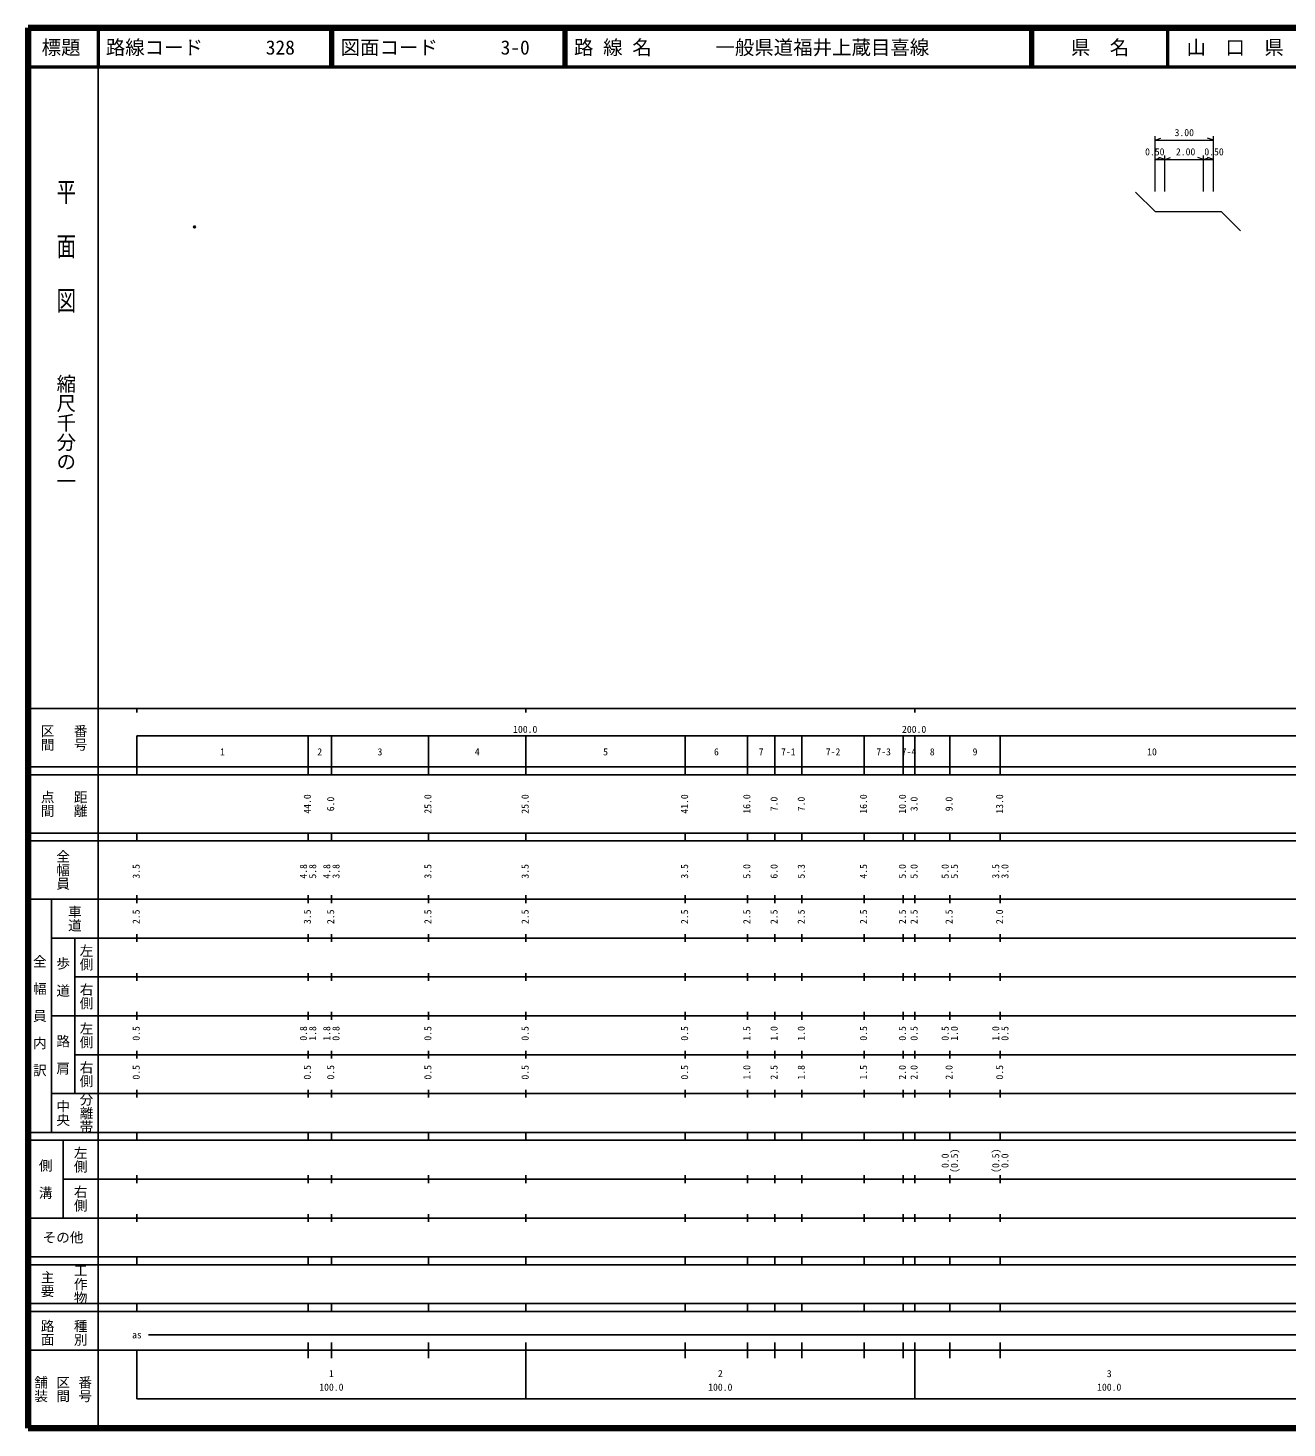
# Model space of a CAD drawing. Units: millimetres on the paper, with parts at other scales. Extents: x 40 to 680, y 20 to 380.
# Drawn here: x 40 to 363.7, y 20 to 380 of the extents above; entities that cross this region are included whole.
import ezdxf
from ezdxf.enums import TextEntityAlignment as Align

# ---------------------------------------------------------------- set-up
doc = ezdxf.new("R2010")
doc.units = ezdxf.units.MM
doc.header["$PDMODE"] = 32
doc.header["$PDSIZE"] = 0.5
for name, color, linetype, lineweight in [('M-BGD', 7, 'Continuous', 13), ('M-TTL', 2, 'Continuous', 140), ('M-TTL-BAND', 7, 'Continuous', 25), ('M-TTL-LINE', 7, 'Continuous', 50)]:
    doc.layers.add(name, color=color, linetype=linetype, lineweight=lineweight)
doc.layers.add('M-OTRS', color=6, linetype='Continuous')
doc.layers.add('M-TTL-TXT', color=7, linetype='Continuous')
doc.styles.add('@ＭＳ ゴシック', font='')
doc.styles.add('ＭＳ ゴシック', font='')
doc.styles.get('@ＭＳ ゴシック').set_extended_font_data('@MS Gothic')
doc.styles.get('ＭＳ ゴシック').set_extended_font_data('MS Gothic')

msp = doc.modelspace()

# ---------------------------------------------------------------- linework, layer by layer
at = {"layer": 'M-BGD'}
for p, q in [((329.782, 337.93), (329.782, 352.149)), ((329.782, 351.149), (331.282, 351.649)), ((329.782, 351.149), (344.782, 351.149)), ((344.782, 351.149), (343.282, 351.649)), ((344.782, 337.93), (344.782, 352.149)), ((329.782, 346.197), (331.282, 346.697)), ((329.782, 346.197), (332.282, 346.197)), ((332.282, 346.197), (330.782, 346.697)), ((332.282, 337.93), (332.282, 347.197)), ((332.282, 346.197), (333.782, 346.697)), ((332.282, 346.197), (342.282, 346.197)), ((342.282, 346.197), (340.782, 346.697)), ((342.282, 337.93), (342.282, 347.197)), ((342.282, 337.93), (342.282, 347.197)), ((342.282, 346.197), (343.782, 346.697)), ((342.282, 346.197), (344.782, 346.197)), ((344.782, 346.197), (343.282, 346.697)), ((344.782, 337.93), (344.782, 347.197)), ((324.782, 337.802), (329.782, 332.802)), ((329.782, 332.802), (332.282, 332.802)), ((332.282, 332.802), (342.282, 332.802)), ((342.282, 332.802), (344.782, 332.802)), ((344.782, 332.802), (346.782, 332.802)), ((346.782, 332.802), (351.782, 327.802))]:
    msp.add_line(p, q, dxfattribs=at)
at = {"layer": 'M-OTRS'}
msp.add_point((82.815, 328.834), dxfattribs=at)
at = {"layer": 'M-TTL'}
for p, q in [((40, 380), (40, 20)), ((680, 380), (40, 380)), ((40, 20), (680, 20))]:
    msp.add_line(p, q, dxfattribs=at)
at = {"layer": 'M-TTL-BAND'}
for p, q in [((58, 370), (58, 20)), ((40, 205), (579, 205)), ((68, 205), (68, 204)), ((168, 205), (168, 204)), ((268, 205), (268, 204)), ((68, 198), (579, 198)), ((68, 198), (68, 188)), ((112, 188), (112, 198)), ((118, 188), (118, 198)), ((143, 188), (143, 198)), ((168, 188), (168, 198)), ((209, 188), (209, 198)), ((225, 188), (225, 198)), ((232, 188), (232, 198)), ((239, 188), (239, 198)), ((255, 188), (255, 198)), ((265, 188), (265, 198)), ((268, 188), (268, 198)), ((277, 188), (277, 198)), ((290, 188), (290, 198)), ((40, 190), (579, 190)), ((40, 188), (579, 188)), ((40, 173), (579, 173)), ((68, 171), (68, 173)), ((112, 171), (112, 173)), ((118, 171), (118, 173)), ((143, 171), (143, 173)), ((168, 171), (168, 173)), ((209, 171), (209, 173)), ((225, 171), (225, 173)), ((232, 171), (232, 173)), ((239, 171), (239, 173)), ((255, 171), (255, 173)), ((265, 171), (265, 173)), ((268, 171), (268, 173)), ((277, 171), (277, 173)), ((290, 171), (290, 173)), ((40, 171), (579, 171)), ((40, 156), (579, 156)), ((46, 96), (46, 156)), ((68, 155), (68, 157)), ((112, 155), (112, 157)), ((118, 155), (118, 157)), ((143, 155), (143, 157)), ((168, 155), (168, 157)), ((209, 155), (209, 157)), ((225, 155), (225, 157)), ((232, 155), (232, 157)), ((239, 155), (239, 157)), ((255, 155), (255, 157)), ((265, 155), (265, 157)), ((268, 155), (268, 157)), ((277, 155), (277, 157)), ((290, 155), (290, 157)), ((46, 146), (579, 146)), ((52, 146), (52, 106)), ((68, 145), (68, 147)), ((112, 145), (112, 147)), ((118, 145), (118, 147)), ((143, 145), (143, 147)), ((168, 145), (168, 147)), ((209, 145), (209, 147)), ((225, 145), (225, 147)), ((232, 145), (232, 147)), ((239, 145), (239, 147)), ((255, 145), (255, 147)), ((265, 145), (265, 147)), ((268, 145), (268, 147)), ((277, 145), (277, 147)), ((290, 145), (290, 147)), ((68, 135), (68, 137)), ((112, 135), (112, 137)), ((118, 135), (118, 137)), ((143, 135), (143, 137)), ((168, 135), (168, 137)), ((209, 135), (209, 137)), ((225, 135), (225, 137)), ((232, 135), (232, 137)), ((239, 135), (239, 137)), ((255, 135), (255, 137)), ((265, 135), (265, 137)), ((268, 135), (268, 137)), ((277, 135), (277, 137)), ((290, 135), (290, 137)), ((52, 136), (579, 136)), ((46, 126), (579, 126)), ((68, 125), (68, 127)), ((112, 125), (112, 127)), ((118, 125), (118, 127)), ((143, 125), (143, 127)), ((168, 125), (168, 127)), ((209, 125), (209, 127)), ((225, 125), (225, 127)), ((232, 125), (232, 127)), ((239, 125), (239, 127)), ((255, 125), (255, 127)), ((265, 125), (265, 127)), ((268, 125), (268, 127)), ((277, 125), (277, 127)), ((290, 125), (290, 127)), ((52, 116), (579, 116)), ((68, 115), (68, 117)), ((112, 115), (112, 117)), ((118, 115), (118, 117)), ((143, 115), (143, 117)), ((168, 115), (168, 117)), ((209, 115), (209, 117)), ((225, 115), (225, 117)), ((232, 115), (232, 117)), ((239, 115), (239, 117)), ((255, 115), (255, 117)), ((265, 115), (265, 117)), ((268, 115), (268, 117)), ((277, 115), (277, 117)), ((290, 115), (290, 117)), ((46, 106), (579, 106)), ((68, 105), (68, 107)), ((112, 105), (112, 107)), ((118, 105), (118, 107)), ((143, 105), (143, 107)), ((168, 105), (168, 107)), ((209, 105), (209, 107)), ((225, 105), (225, 107)), ((232, 105), (232, 107)), ((239, 105), (239, 107)), ((255, 105), (255, 107)), ((265, 105), (265, 107)), ((268, 105), (268, 107)), ((277, 105), (277, 107)), ((290, 105), (290, 107)), ((40, 96), (579, 96)), ((40, 94), (579, 94)), ((49, 94), (49, 74)), ((68, 94), (68, 96)), ((112, 94), (112, 96)), ((118, 94), (118, 96)), ((143, 94), (143, 96)), ((168, 94), (168, 96)), ((209, 94), (209, 96)), ((225, 94), (225, 96)), ((232, 94), (232, 96)), ((239, 94), (239, 96)), ((255, 94), (255, 96)), ((265, 94), (265, 96)), ((268, 94), (268, 96)), ((277, 94), (277, 96)), ((290, 94), (290, 96)), ((49, 84), (579, 84)), ((68, 83), (68, 85)), ((112, 83), (112, 85)), ((118, 83), (118, 85)), ((143, 83), (143, 85)), ((168, 83), (168, 85)), ((209, 83), (209, 85)), ((225, 83), (225, 85)), ((232, 83), (232, 85)), ((239, 83), (239, 85)), ((255, 83), (255, 85)), ((265, 83), (265, 85)), ((268, 83), (268, 85)), ((277, 83), (277, 85)), ((290, 83), (290, 85)), ((40, 74), (579, 74)), ((68, 73), (68, 75)), ((112, 73), (112, 75)), ((118, 73), (118, 75)), ((143, 73), (143, 75)), ((168, 73), (168, 75)), ((209, 73), (209, 75)), ((225, 73), (225, 75)), ((232, 73), (232, 75)), ((239, 73), (239, 75)), ((255, 73), (255, 75)), ((265, 73), (265, 75)), ((268, 73), (268, 75)), ((277, 73), (277, 75)), ((290, 73), (290, 75)), ((40, 64), (579, 64)), ((40, 62), (579, 62)), ((68, 62), (68, 64)), ((112, 62), (112, 64)), ((118, 62), (118, 64)), ((143, 62), (143, 64)), ((168, 62), (168, 64)), ((209, 62), (209, 64)), ((225, 62), (225, 64)), ((232, 62), (232, 64)), ((239, 62), (239, 64)), ((255, 62), (255, 64)), ((265, 62), (265, 64)), ((268, 62), (268, 64)), ((277, 62), (277, 64)), ((290, 62), (290, 64)), ((40, 52), (579, 52)), ((68, 50), (68, 52)), ((112, 50), (112, 52)), ((118, 50), (118, 52)), ((143, 50), (143, 52)), ((168, 50), (168, 52)), ((209, 50), (209, 52)), ((225, 50), (225, 52)), ((232, 50), (232, 52)), ((239, 50), (239, 52)), ((255, 50), (255, 52)), ((265, 50), (265, 52)), ((268, 50), (268, 52)), ((277, 50), (277, 52)), ((290, 50), (290, 52)), ((40, 50), (579, 50)), ((71, 44), (565, 44)), ((40, 40), (579, 40)), ((68, 40), (68, 27.5)), ((112, 38), (112, 42)), ((118, 38), (118, 42)), ((143, 38), (143, 42)), ((168, 27.5), (168, 42)), ((209, 38), (209, 42)), ((225, 38), (225, 42)), ((232, 38), (232, 42)), ((239, 38), (239, 42)), ((255, 38), (255, 42)), ((265, 38), (265, 42)), ((268, 27.5), (268, 42)), ((277, 38), (277, 42)), ((290, 38), (290, 42)), ((68, 27.5), (579, 27.5))]:
    msp.add_line(p, q, dxfattribs=at)
at = {"layer": 'M-TTL-LINE'}
for p, q in [((58, 380), (58, 370)), ((117.75, 380), (117.75, 370)), ((118.25, 380), (118.25, 370)), ((177.75, 380), (177.75, 370)), ((178.25, 380), (178.25, 370)), ((297.75, 380), (297.75, 370)), ((298.25, 380), (298.25, 370)), ((333, 380), (333, 370)), ((40, 370), (680, 370))]:
    msp.add_line(p, q, dxfattribs=at)

# ---------------------------------------------------------------- texts
at = {"layer": 'M-BGD', "style": 'ＭＳ ゴシック'}
for s, p in [('3.00', (337.296, 351.649)), ('0.50', (329.718, 346.697)), ('2.00', (337.643, 346.697)), ('0.50', (344.953, 346.697))]:
    msp.add_text(s, height=1.833, dxfattribs=at).set_placement(p, align=Align.BOTTOM_CENTER)
at = {"layer": 'M-TTL-BAND', "style": '@ＭＳ ゴシック', "width": 1.4}
msp.add_text('平  面  図', height=3.666, rotation=270, dxfattribs=at).set_placement((49.777, 306.475), align=Align.MIDDLE_RIGHT)
at = {"layer": 'M-TTL-BAND', "style": '@ＭＳ ゴシック'}
msp.add_text('縮尺千分の一', height=3.666, rotation=270, dxfattribs=at).set_placement((49.777, 261.03), align=Align.MIDDLE_RIGHT)
for s, p in [('区間', (45, 197.5)), ('番号', (53.5, 197.5)), ('点間', (45, 180.5)), ('距離', (53.5, 180.5)), ('全幅員', (49, 163.5)), ('車道', (52, 151)), ('左側', (55, 141)), ('全\u3000幅\u3000員\u3000内\u3000訳', (43, 126)), ('歩\u3000道', (49, 136)), ('右側', (55, 131)), ('左側', (55, 121)), ('路\u3000肩', (49, 116)), ('右側', (55, 111)), ('分離帯', (55, 101)), ('中央', (49, 101)), ('左側', (53.5, 89)), ('側\u3000溝', (44.5, 84)), ('右側', (53.5, 79)), ('工作物', (53.5, 57)), ('主要', (45, 57)), ('路面', (45, 44.5)), ('種別', (53.5, 44.5)), ('舗装', (43.333, 30)), ('区間', (49, 30)), ('番号', (54.667, 30))]:
    msp.add_text(s, height=2.566, rotation=270, dxfattribs=at).set_placement(p, align=Align.MIDDLE_CENTER)
at = {"layer": 'M-TTL-BAND', "style": 'ＭＳ ゴシック'}
for s, p in [('100.0', (167.844, 198.195)), ('200.0', (267.844, 198.195)), ('1', (90, 192.405)), ('2', (115, 192.405)), ('3', (130.5, 192.405)), ('4', (155.5, 192.405)), ('5', (188.5, 192.405)), ('6', (217, 192.405)), ('7', (228.5, 192.405)), ('7-1', (235.5, 192.405)), ('7-2', (247, 192.405)), ('7-3', (260, 192.405)), ('7-4', (266.5, 192.405)), ('8', (272.5, 192.405)), ('9', (283.5, 192.405)), ('10', (329, 192.405)), ('as', (68, 42.5)), ('1', (118, 32.523)), ('2', (218, 32.523)), ('3', (318, 32.523)), ('100.0', (118, 29.033)), ('100.0', (218, 29.033)), ('100.0', (318, 29.033))]:
    msp.add_text(s, height=1.833, dxfattribs=at).set_placement(p, align=Align.BOTTOM_CENTER)
for s, p in [('44.0', (113.271, 180.461)), ('6.0', (119.271, 180.461)), ('25.0', (144.271, 180.461)), ('25.0', (169.271, 180.461)), ('41.0', (210.271, 180.461)), ('16.0', (226.271, 180.461)), ('7.0', (233.271, 180.461)), ('7.0', (240.271, 180.461)), ('16.0', (256.271, 180.461)), ('10.0', (266.271, 180.461)), ('3.0', (269.271, 180.461)), ('9.0', (278.271, 180.461)), ('13.0', (291.271, 180.461)), ('3.5', (69.271, 163.135)), ('4.8', (112.271, 163.135)), ('5.8', (114.641, 163.135)), ('4.8', (118.271, 163.135)), ('3.8', (120.641, 163.135)), ('3.5', (144.271, 163.135)), ('3.5', (169.271, 163.135)), ('3.5', (210.271, 163.135)), ('5.0', (226.271, 163.135)), ('6.0', (233.271, 163.135)), ('5.3', (240.271, 163.135)), ('4.5', (256.271, 163.135)), ('5.0', (266.271, 163.135)), ('5.0', (269.271, 163.135)), ('5.0', (277.271, 163.135)), ('5.5', (279.641, 163.135)), ('3.5', (290.271, 163.135)), ('3.0', (292.641, 163.135)), ('2.5', (69.271, 151.461)), ('3.5', (113.271, 151.461)), ('2.5', (119.271, 151.461)), ('2.5', (144.271, 151.461)), ('2.5', (169.271, 151.461)), ('2.5', (210.271, 151.461)), ('2.5', (226.271, 151.461)), ('2.5', (233.271, 151.461)), ('2.5', (240.271, 151.461)), ('2.5', (256.271, 151.461)), ('2.5', (266.271, 151.461)), ('2.5', (269.271, 151.461)), ('2.5', (278.271, 151.461)), ('2.0', (291.271, 151.461)), ('0.5', (69.271, 121.461)), ('0.8', (112.271, 121.461)), ('1.8', (114.641, 121.461)), ('1.8', (118.271, 121.461)), ('0.8', (120.641, 121.461)), ('0.5', (144.271, 121.461)), ('0.5', (169.271, 121.461)), ('0.5', (210.271, 121.461)), ('1.5', (226.271, 121.461)), ('1.0', (233.271, 121.461)), ('1.0', (240.271, 121.461)), ('0.5', (256.271, 121.461)), ('0.5', (266.271, 121.461)), ('0.5', (269.271, 121.461)), ('0.5', (277.271, 121.461)), ('1.0', (279.641, 121.461)), ('1.0', (290.271, 121.461)), ('0.5', (292.641, 121.461)), ('0.5', (69.271, 111.461)), ('0.5', (113.271, 111.461)), ('0.5', (119.271, 111.461)), ('0.5', (144.271, 111.461)), ('0.5', (169.271, 111.461)), ('0.5', (210.271, 111.461)), ('1.0', (226.271, 111.461)), ('2.5', (233.271, 111.461)), ('1.8', (240.271, 111.461)), ('1.5', (256.271, 111.461)), ('2.0', (266.271, 111.461)), ('2.0', (269.271, 111.461)), ('2.0', (278.271, 111.461)), ('0.5', (291.271, 111.461)), ('0.0', (277.271, 88.725)), ('(0.5)', (279.641, 88.725)), ('(0.5)', (290.271, 88.725)), ('0.0', (292.641, 88.725))]:
    msp.add_text(s, height=1.833, rotation=90, dxfattribs=at).set_placement(p, align=Align.BOTTOM_CENTER)
msp.add_text('その他', height=2.566, dxfattribs=at).set_placement((49, 69), align=Align.MIDDLE_CENTER)
at = {"layer": 'M-TTL-TXT', "style": 'ＭＳ ゴシック'}
for s, p in [('標題', (48.5, 375)), ('県\u3000名', (315.625, 375)), ('山\u3000口\u3000県', (350.375, 375))]:
    msp.add_text(s, height=3.666, dxfattribs=at).set_placement(p, align=Align.MIDDLE_CENTER)
for s, p in [('路線コード', (60, 375)), ('328', (101.142, 375)), ('図面コード', (120.38, 375)), ('3-0', (161.521, 375)), ('路 線 名', (180.38, 375)), ('一般県道福井上蔵目喜線', (216.734, 375))]:
    msp.add_text(s, height=3.666, dxfattribs=at).set_placement(p, align=Align.MIDDLE_LEFT)

doc.saveas('drawing.dxf')
